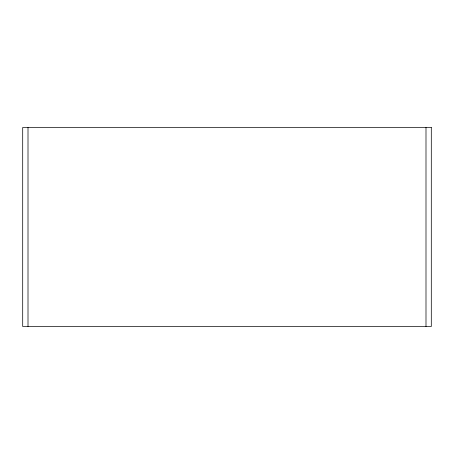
<?xml version="1.0" encoding="UTF-8"?>
<svg xmlns="http://www.w3.org/2000/svg" width="454" height="454" viewBox="0 0 454 454"><rect width="100%" height="100%" fill="white"/><g stroke="black" fill="none" stroke-linecap="round" stroke-linejoin="round"><path stroke-width="0.68" d="M425.994 127.506L425.994 326.494M28.006 127.506L28.006 326.494M431.3 127.506L22.7 127.506L22.7 326.494L431.3 326.494L431.3 127.506"/></g></svg>
